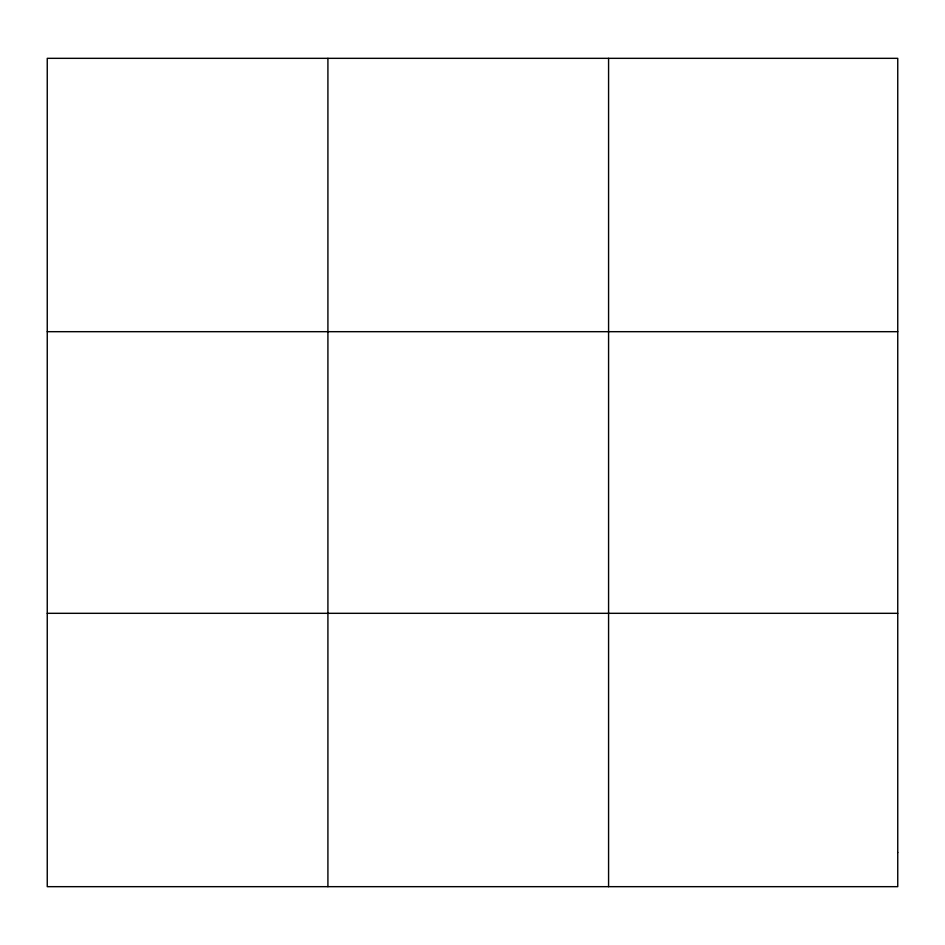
<?xml version="1.0" encoding="UTF-8"?>
<svg xmlns="http://www.w3.org/2000/svg" width="945" height="945" viewBox="0 0 945 945"><rect width="100%" height="100%" fill="white"/><g stroke="black" fill="none" stroke-linecap="round" stroke-linejoin="round"><path stroke-width="1.42" d="M327.915 58.33L327.915 886.67M608.58 58.33L608.58 886.67M47.25 331.683L897.75 331.683M47.25 613.317L897.75 613.317M897.75 852.496L897.75 886.67L47.25 886.67L47.25 58.33L897.75 58.33L897.75 852.496"/></g></svg>
